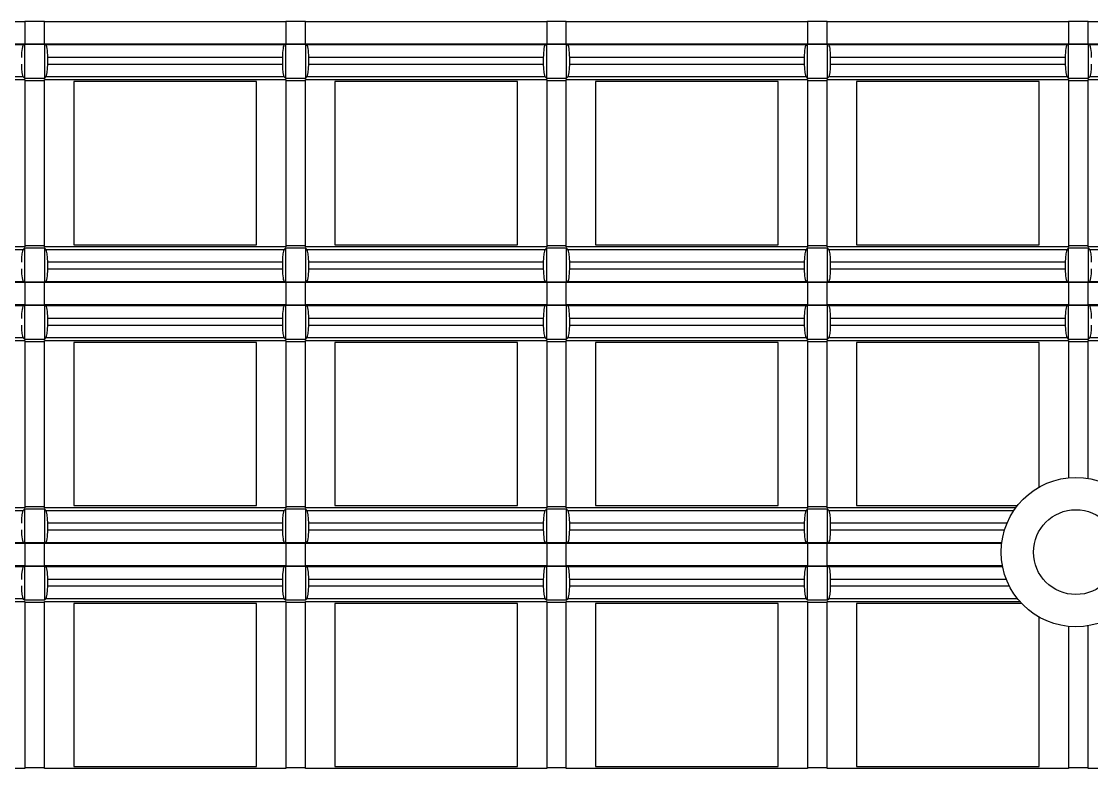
# Model space of a CAD drawing. Header units: inches. Extents: x 0 to 653, y 0 to 346.
# Drawn here: x 19.72 to 36.13, y 280.1 to 291.55 of the extents above; entities that cross this region are included whole.
import ezdxf

# ---------------------------------------------------------------- set-up
doc = ezdxf.new("R2010")
doc.units = ezdxf.units.IN
doc.header["$LTSCALE"] = 35.925693
doc.header["$MEASUREMENT"] = 0
doc.layers.get('0').update_dxf_attribs({"linetype": 'CONTINUOUS'})
doc.layers.add('2', color=7, linetype='CONTINUOUS')
doc.layers.add('71', color=7, linetype='CONTINUOUS')

msp = doc.modelspace()

# ---------------------------------------------------------------- linework, layer by layer
at = {"color": 3, "linetype": 'Continuous'}
msp.add_circle((35.885, 283.418), 0.65, dxfattribs=at)
at = {"layer": '2', "color": 132, "linetype": 'Continuous', "true_color": 0x00cccc}
for p, q in [((16.073, 291.554), (19.773, 291.554)), ((19.773, 291.554), (19.773, 291.207)), ((20.073, 291.551), (19.773, 291.551)), ((20.073, 291.207), (20.073, 291.554)), ((20.073, 291.554), (23.773, 291.554)), ((23.773, 291.554), (23.773, 291.207)), ((24.073, 291.551), (23.773, 291.551)), ((24.073, 291.207), (24.073, 291.554)), ((24.073, 291.554), (27.773, 291.554)), ((27.773, 291.554), (27.773, 291.207)), ((28.073, 291.551), (27.773, 291.551)), ((28.073, 291.207), (28.073, 291.554)), ((28.073, 291.554), (31.773, 291.554)), ((31.773, 291.554), (31.773, 291.207)), ((32.073, 291.551), (31.773, 291.551)), ((32.073, 291.207), (32.073, 291.554)), ((32.073, 291.554), (35.773, 291.554)), ((35.773, 291.554), (35.773, 291.207)), ((36.073, 291.551), (35.773, 291.551)), ((36.073, 291.207), (36.073, 291.554)), ((36.073, 291.554), (39.773, 291.554)), ((19.773, 291.207), (16.073, 291.207)), ((16.092, 291.199), (19.755, 291.199)), ((19.773, 291.203), (19.755, 291.199)), ((19.773, 291.21), (20.073, 291.21)), ((19.773, 290.679), (19.773, 291.203)), ((19.773, 291.203), (20.073, 291.203)), ((23.773, 291.207), (20.073, 291.207)), ((20.073, 291.203), (20.073, 290.679)), ((20.092, 291.199), (20.073, 291.203)), ((20.092, 291.199), (23.755, 291.199)), ((23.773, 291.203), (23.755, 291.199)), ((23.773, 291.21), (24.073, 291.21)), ((23.773, 290.679), (23.773, 291.203)), ((23.773, 291.203), (24.073, 291.203)), ((27.773, 291.207), (24.073, 291.207)), ((24.073, 291.203), (24.073, 290.679)), ((24.091, 291.199), (24.073, 291.203)), ((24.091, 291.199), (27.755, 291.199)), ((27.773, 291.203), (27.755, 291.199)), ((27.773, 291.21), (28.073, 291.21)), ((27.773, 290.679), (27.773, 291.203)), ((27.773, 291.203), (28.073, 291.203)), ((31.773, 291.207), (28.073, 291.207)), ((28.073, 291.203), (28.073, 290.679)), ((28.091, 291.199), (28.073, 291.203)), ((28.091, 291.199), (31.754, 291.199)), ((31.773, 291.203), (31.754, 291.199)), ((31.773, 291.21), (32.073, 291.21)), ((31.773, 290.679), (31.773, 291.203)), ((31.773, 291.203), (32.073, 291.203)), ((35.773, 291.207), (32.073, 291.207)), ((32.073, 291.203), (32.073, 290.679)), ((32.091, 291.199), (32.073, 291.203)), ((32.091, 291.199), (35.754, 291.199)), ((35.773, 291.203), (35.754, 291.199)), ((35.773, 291.21), (36.073, 291.21)), ((35.773, 290.679), (35.773, 291.203)), ((35.773, 291.203), (36.073, 291.203)), ((39.773, 291.207), (36.073, 291.207)), ((36.073, 291.203), (36.073, 290.679)), ((36.091, 291.199), (36.073, 291.203)), ((36.091, 291.199), (39.754, 291.199)), ((20.126, 290.9), (20.126, 291)), ((23.721, 291), (20.126, 291)), ((20.126, 290.9), (23.721, 290.9)), ((23.721, 291), (23.721, 290.9)), ((24.125, 290.9), (24.125, 291)), ((27.721, 291), (24.125, 291)), ((24.125, 290.9), (27.721, 290.9)), ((27.721, 291), (27.721, 290.9)), ((28.125, 290.9), (28.125, 291)), ((31.72, 291), (28.125, 291)), ((28.125, 290.9), (31.72, 290.9)), ((31.72, 291), (31.72, 290.9)), ((32.125, 290.9), (32.125, 291)), ((35.72, 291), (32.125, 291)), ((32.125, 290.9), (35.72, 290.9)), ((35.72, 291), (35.72, 290.9)), ((19.75, 290.703), (16.096, 290.703)), ((19.75, 290.703), (19.773, 290.679)), ((20.073, 290.679), (20.096, 290.703)), ((23.75, 290.703), (20.096, 290.703)), ((23.75, 290.703), (23.773, 290.679)), ((24.073, 290.679), (24.096, 290.703)), ((27.75, 290.703), (24.096, 290.703)), ((27.75, 290.703), (27.773, 290.679)), ((28.073, 290.679), (28.096, 290.703)), ((31.75, 290.703), (28.096, 290.703)), ((31.75, 290.703), (31.773, 290.679)), ((32.073, 290.679), (32.096, 290.703)), ((35.75, 290.703), (32.096, 290.703)), ((35.75, 290.703), (35.773, 290.679)), ((36.073, 290.679), (36.096, 290.703)), ((39.749, 290.703), (36.096, 290.703)), ((16.073, 290.662), (19.773, 290.662)), ((20.073, 290.679), (19.773, 290.679)), ((19.773, 290.662), (19.773, 288.099)), ((20.073, 290.644), (19.773, 290.644)), ((20.073, 288.099), (20.073, 290.662)), ((20.073, 290.662), (23.773, 290.662)), ((20.523, 290.631), (20.523, 288.131)), ((23.323, 290.631), (20.523, 290.631)), ((23.323, 288.131), (23.323, 290.631)), ((24.073, 290.679), (23.773, 290.679)), ((23.773, 290.662), (23.773, 288.099)), ((24.073, 290.644), (23.773, 290.644)), ((24.073, 288.099), (24.073, 290.662)), ((24.073, 290.662), (27.773, 290.662)), ((24.523, 290.631), (24.523, 288.131)), ((27.323, 290.631), (24.523, 290.631)), ((27.323, 288.131), (27.323, 290.631)), ((28.073, 290.679), (27.773, 290.679)), ((27.773, 290.662), (27.773, 288.099)), ((28.073, 290.644), (27.773, 290.644)), ((28.073, 288.099), (28.073, 290.662)), ((28.073, 290.662), (31.773, 290.662)), ((28.523, 290.631), (28.523, 288.131)), ((31.323, 290.631), (28.523, 290.631)), ((31.323, 288.131), (31.323, 290.631)), ((32.073, 290.679), (31.773, 290.679)), ((31.773, 290.662), (31.773, 288.099)), ((32.073, 290.644), (31.773, 290.644)), ((32.073, 288.099), (32.073, 290.662)), ((32.073, 290.662), (35.773, 290.662)), ((32.523, 290.631), (32.523, 288.131)), ((35.323, 290.631), (32.523, 290.631)), ((35.323, 288.131), (35.323, 290.631)), ((36.073, 290.679), (35.773, 290.679)), ((35.773, 290.662), (35.773, 288.099)), ((36.073, 290.644), (35.773, 290.644)), ((36.073, 288.099), (36.073, 290.662)), ((36.073, 290.662), (39.773, 290.662)), ((19.773, 288.099), (16.073, 288.099)), ((19.773, 288.082), (19.75, 288.058)), ((19.773, 288.117), (20.073, 288.117)), ((19.773, 287.558), (19.773, 288.082)), ((19.773, 288.082), (20.073, 288.082)), ((23.773, 288.099), (20.073, 288.099)), ((20.073, 288.082), (20.073, 287.558)), ((20.096, 288.058), (20.073, 288.082)), ((20.523, 288.131), (23.323, 288.131)), ((23.773, 288.082), (23.75, 288.058)), ((23.773, 288.117), (24.073, 288.117)), ((23.773, 287.558), (23.773, 288.082)), ((23.773, 288.082), (24.073, 288.082)), ((27.773, 288.099), (24.073, 288.099)), ((24.073, 288.082), (24.073, 287.558)), ((24.096, 288.058), (24.073, 288.082)), ((24.523, 288.131), (27.323, 288.131)), ((27.773, 288.082), (27.75, 288.058)), ((27.773, 288.117), (28.073, 288.117)), ((27.773, 287.558), (27.773, 288.082)), ((27.773, 288.082), (28.073, 288.082)), ((31.773, 288.099), (28.073, 288.099)), ((28.073, 288.082), (28.073, 287.558)), ((28.096, 288.058), (28.073, 288.082)), ((28.523, 288.131), (31.323, 288.131)), ((31.773, 288.082), (31.75, 288.058)), ((31.773, 288.117), (32.073, 288.117)), ((31.773, 287.558), (31.773, 288.082)), ((31.773, 288.082), (32.073, 288.082)), ((35.773, 288.099), (32.073, 288.099)), ((32.073, 288.082), (32.073, 287.558)), ((32.096, 288.058), (32.073, 288.082)), ((32.523, 288.131), (35.323, 288.131)), ((35.773, 288.082), (35.75, 288.058)), ((35.773, 288.117), (36.073, 288.117)), ((35.773, 287.558), (35.773, 288.082)), ((35.773, 288.082), (36.073, 288.082)), ((39.773, 288.099), (36.073, 288.099)), ((36.073, 288.082), (36.073, 287.558)), ((36.096, 288.058), (36.073, 288.082)), ((16.096, 288.058), (19.75, 288.058)), ((20.096, 288.058), (23.75, 288.058)), ((24.096, 288.058), (27.75, 288.058)), ((28.096, 288.058), (31.75, 288.058)), ((32.096, 288.058), (35.75, 288.058)), ((36.096, 288.058), (39.749, 288.058)), ((20.126, 287.762), (20.126, 287.861)), ((23.721, 287.861), (20.126, 287.861)), ((20.126, 287.762), (23.721, 287.762)), ((23.721, 287.861), (23.721, 287.762)), ((24.125, 287.762), (24.125, 287.861)), ((27.721, 287.861), (24.125, 287.861)), ((24.125, 287.762), (27.721, 287.762)), ((27.721, 287.861), (27.721, 287.762)), ((28.125, 287.762), (28.125, 287.861)), ((31.72, 287.861), (28.125, 287.861)), ((28.125, 287.762), (31.72, 287.762)), ((31.72, 287.861), (31.72, 287.762)), ((32.125, 287.762), (32.125, 287.861)), ((35.72, 287.861), (32.125, 287.861)), ((32.125, 287.762), (35.72, 287.762)), ((35.72, 287.861), (35.72, 287.762)), ((16.073, 287.555), (19.773, 287.555)), ((19.755, 287.562), (16.092, 287.562)), ((19.755, 287.562), (19.773, 287.558)), ((20.073, 287.558), (19.773, 287.558)), ((19.773, 287.555), (19.773, 287.207)), ((20.073, 287.551), (19.773, 287.551)), ((20.073, 287.558), (20.092, 287.562)), ((20.073, 287.207), (20.073, 287.555)), ((20.073, 287.555), (23.773, 287.555)), ((23.755, 287.562), (20.092, 287.562)), ((23.755, 287.562), (23.773, 287.558)), ((24.073, 287.558), (23.773, 287.558)), ((23.773, 287.555), (23.773, 287.207)), ((24.073, 287.551), (23.773, 287.551)), ((24.073, 287.558), (24.091, 287.562)), ((24.073, 287.207), (24.073, 287.555)), ((24.073, 287.555), (27.773, 287.555)), ((27.755, 287.562), (24.091, 287.562)), ((27.755, 287.562), (27.773, 287.558)), ((28.073, 287.558), (27.773, 287.558)), ((27.773, 287.555), (27.773, 287.207)), ((28.073, 287.551), (27.773, 287.551)), ((28.073, 287.558), (28.091, 287.562)), ((28.073, 287.207), (28.073, 287.555)), ((28.073, 287.555), (31.773, 287.555)), ((31.754, 287.562), (28.091, 287.562)), ((31.754, 287.562), (31.773, 287.558)), ((32.073, 287.558), (31.773, 287.558)), ((31.773, 287.555), (31.773, 287.207)), ((32.073, 287.551), (31.773, 287.551)), ((32.073, 287.558), (32.091, 287.562)), ((32.073, 287.207), (32.073, 287.555)), ((32.073, 287.555), (35.773, 287.555)), ((35.754, 287.562), (32.091, 287.562)), ((35.754, 287.562), (35.773, 287.558)), ((36.073, 287.558), (35.773, 287.558)), ((35.773, 287.555), (35.773, 287.207)), ((36.073, 287.551), (35.773, 287.551)), ((36.073, 287.558), (36.091, 287.562)), ((36.073, 287.207), (36.073, 287.555)), ((36.073, 287.555), (39.773, 287.555)), ((39.754, 287.562), (36.091, 287.562)), ((19.773, 287.207), (16.073, 287.207)), ((16.092, 287.199), (19.755, 287.199)), ((19.773, 287.203), (19.755, 287.199)), ((19.773, 287.21), (20.073, 287.21)), ((19.773, 286.68), (19.773, 287.203)), ((19.773, 287.203), (20.073, 287.203)), ((23.773, 287.207), (20.073, 287.207)), ((20.073, 287.203), (20.073, 286.68)), ((20.092, 287.199), (20.073, 287.203)), ((20.092, 287.199), (23.755, 287.199)), ((23.773, 287.203), (23.755, 287.199)), ((23.773, 287.21), (24.073, 287.21)), ((23.773, 286.68), (23.773, 287.203)), ((23.773, 287.203), (24.073, 287.203)), ((27.773, 287.207), (24.073, 287.207)), ((24.073, 287.203), (24.073, 286.68)), ((24.091, 287.199), (24.073, 287.203)), ((24.091, 287.199), (27.755, 287.199)), ((27.773, 287.203), (27.755, 287.199)), ((27.773, 287.21), (28.073, 287.21)), ((27.773, 286.68), (27.773, 287.203)), ((27.773, 287.203), (28.073, 287.203)), ((31.773, 287.207), (28.073, 287.207)), ((28.073, 287.203), (28.073, 286.68)), ((28.091, 287.199), (28.073, 287.203)), ((28.091, 287.199), (31.754, 287.199)), ((31.773, 287.203), (31.754, 287.199)), ((31.773, 287.21), (32.073, 287.21)), ((31.773, 286.68), (31.773, 287.203)), ((31.773, 287.203), (32.073, 287.203)), ((35.773, 287.207), (32.073, 287.207)), ((32.073, 287.203), (32.073, 286.68)), ((32.091, 287.199), (32.073, 287.203)), ((32.091, 287.199), (35.754, 287.199)), ((35.773, 287.203), (35.754, 287.199)), ((35.773, 287.21), (36.073, 287.21)), ((35.773, 286.68), (35.773, 287.203)), ((35.773, 287.203), (36.073, 287.203)), ((39.773, 287.207), (36.073, 287.207)), ((36.073, 287.203), (36.073, 286.68)), ((36.091, 287.199), (36.073, 287.203)), ((36.091, 287.199), (39.754, 287.199)), ((20.126, 286.9), (20.126, 287)), ((23.721, 287), (20.126, 287)), ((23.721, 287), (23.721, 286.9)), ((24.125, 286.9), (24.125, 287)), ((27.721, 287), (24.125, 287)), ((27.721, 287), (27.721, 286.9)), ((28.125, 286.9), (28.125, 287)), ((31.72, 287), (28.125, 287)), ((31.72, 287), (31.72, 286.9)), ((32.125, 286.9), (32.125, 287)), ((35.72, 287), (32.125, 287)), ((35.72, 287), (35.72, 286.9)), ((20.126, 286.9), (23.721, 286.9)), ((24.125, 286.9), (27.721, 286.9)), ((28.125, 286.9), (31.72, 286.9)), ((32.125, 286.9), (35.72, 286.9)), ((16.073, 286.662), (19.773, 286.662)), ((19.75, 286.703), (16.096, 286.703)), ((19.75, 286.703), (19.773, 286.68)), ((20.073, 286.68), (19.773, 286.68)), ((19.773, 286.662), (19.773, 284.099)), ((20.073, 286.644), (19.773, 286.644)), ((20.073, 286.68), (20.096, 286.703)), ((20.073, 284.099), (20.073, 286.662)), ((20.073, 286.662), (23.773, 286.662)), ((23.75, 286.703), (20.096, 286.703)), ((20.523, 286.631), (20.523, 284.131)), ((23.323, 286.631), (20.523, 286.631)), ((23.323, 284.131), (23.323, 286.631)), ((23.75, 286.703), (23.773, 286.68)), ((24.073, 286.68), (23.773, 286.68)), ((23.773, 286.662), (23.773, 284.099)), ((24.073, 286.644), (23.773, 286.644)), ((24.073, 286.68), (24.096, 286.703)), ((24.073, 284.099), (24.073, 286.662)), ((24.073, 286.662), (27.773, 286.662)), ((27.75, 286.703), (24.096, 286.703)), ((24.523, 286.631), (24.523, 284.131)), ((27.323, 286.631), (24.523, 286.631)), ((27.323, 284.131), (27.323, 286.631)), ((27.75, 286.703), (27.773, 286.68)), ((28.073, 286.68), (27.773, 286.68)), ((27.773, 286.662), (27.773, 284.099)), ((28.073, 286.644), (27.773, 286.644)), ((28.073, 286.68), (28.096, 286.703)), ((28.073, 284.099), (28.073, 286.662)), ((28.073, 286.662), (31.773, 286.662)), ((31.75, 286.703), (28.096, 286.703)), ((28.523, 286.631), (28.523, 284.131)), ((31.323, 286.631), (28.523, 286.631)), ((31.323, 284.131), (31.323, 286.631)), ((31.75, 286.703), (31.773, 286.68)), ((32.073, 286.68), (31.773, 286.68)), ((31.773, 286.662), (31.773, 284.099)), ((32.073, 286.644), (31.773, 286.644)), ((32.073, 286.68), (32.096, 286.703)), ((32.073, 284.099), (32.073, 286.662)), ((32.073, 286.662), (35.773, 286.662)), ((35.75, 286.703), (32.096, 286.703)), ((32.523, 286.631), (32.523, 284.131)), ((35.323, 286.631), (32.523, 286.631)), ((35.323, 284.416), (35.323, 286.631)), ((35.75, 286.703), (35.773, 286.68)), ((36.073, 286.68), (35.773, 286.68)), ((35.773, 286.662), (35.773, 284.558)), ((36.073, 286.644), (35.773, 286.644)), ((36.073, 286.68), (36.096, 286.703)), ((36.073, 284.548), (36.073, 286.662)), ((36.073, 286.662), (39.773, 286.662)), ((39.749, 286.703), (36.096, 286.703)), ((20.523, 284.131), (23.323, 284.131)), ((24.523, 284.131), (27.323, 284.131)), ((28.523, 284.131), (31.323, 284.131)), ((32.523, 284.131), (34.988, 284.131)), ((19.773, 284.099), (16.073, 284.099)), ((16.096, 284.058), (19.75, 284.058)), ((19.773, 284.082), (19.75, 284.058)), ((19.773, 284.117), (20.073, 284.117)), ((19.773, 283.558), (19.773, 284.082)), ((19.773, 284.082), (20.073, 284.082)), ((23.773, 284.099), (20.073, 284.099)), ((20.073, 284.082), (20.073, 283.558)), ((20.096, 284.058), (20.073, 284.082)), ((20.096, 284.058), (23.75, 284.058)), ((23.773, 284.082), (23.75, 284.058)), ((23.773, 284.117), (24.073, 284.117)), ((23.773, 283.558), (23.773, 284.082)), ((23.773, 284.082), (24.073, 284.082)), ((27.773, 284.099), (24.073, 284.099)), ((24.073, 284.082), (24.073, 283.558)), ((24.096, 284.058), (24.073, 284.082)), ((24.096, 284.058), (27.75, 284.058)), ((27.773, 284.082), (27.75, 284.058)), ((27.773, 284.117), (28.073, 284.117)), ((27.773, 283.558), (27.773, 284.082)), ((27.773, 284.082), (28.073, 284.082)), ((31.773, 284.099), (28.073, 284.099)), ((28.073, 284.082), (28.073, 283.558)), ((28.096, 284.058), (28.073, 284.082)), ((28.096, 284.058), (31.75, 284.058)), ((31.773, 284.082), (31.75, 284.058)), ((31.773, 284.117), (32.073, 284.117)), ((31.773, 283.558), (31.773, 284.082)), ((31.773, 284.082), (32.073, 284.082)), ((34.964, 284.099), (32.073, 284.099)), ((32.073, 284.082), (32.073, 283.558)), ((32.096, 284.058), (32.073, 284.082)), ((32.096, 284.058), (34.935, 284.058)), ((20.126, 283.762), (20.126, 283.861)), ((23.721, 283.861), (20.126, 283.861)), ((23.721, 283.861), (23.721, 283.762)), ((24.125, 283.762), (24.125, 283.861)), ((27.721, 283.861), (24.125, 283.861)), ((27.721, 283.861), (27.721, 283.762)), ((28.125, 283.762), (28.125, 283.861)), ((31.72, 283.861), (28.125, 283.861)), ((31.72, 283.861), (31.72, 283.762)), ((32.125, 283.762), (32.125, 283.861)), ((34.829, 283.861), (32.125, 283.861)), ((20.126, 283.762), (23.721, 283.762)), ((24.125, 283.762), (27.721, 283.762)), ((28.125, 283.762), (31.72, 283.762)), ((32.125, 283.762), (34.792, 283.762)), ((16.073, 283.555), (19.773, 283.555)), ((19.755, 283.562), (16.092, 283.562)), ((19.755, 283.562), (19.773, 283.558)), ((20.073, 283.558), (19.773, 283.558)), ((19.773, 283.555), (19.773, 283.207)), ((20.073, 283.551), (19.773, 283.551)), ((20.073, 283.558), (20.092, 283.562)), ((20.073, 283.207), (20.073, 283.555)), ((20.073, 283.555), (23.773, 283.555)), ((23.755, 283.562), (20.092, 283.562)), ((23.755, 283.562), (23.773, 283.558)), ((24.073, 283.558), (23.773, 283.558)), ((23.773, 283.555), (23.773, 283.207)), ((24.073, 283.551), (23.773, 283.551)), ((24.073, 283.558), (24.091, 283.562)), ((24.073, 283.207), (24.073, 283.555)), ((24.073, 283.555), (27.773, 283.555)), ((27.755, 283.562), (24.091, 283.562)), ((27.755, 283.562), (27.773, 283.558)), ((28.073, 283.558), (27.773, 283.558)), ((27.773, 283.555), (27.773, 283.207)), ((28.073, 283.551), (27.773, 283.551)), ((28.073, 283.558), (28.091, 283.562)), ((28.073, 283.207), (28.073, 283.555)), ((28.073, 283.555), (31.773, 283.555)), ((31.754, 283.562), (28.091, 283.562)), ((31.754, 283.562), (31.773, 283.558)), ((32.073, 283.558), (31.773, 283.558)), ((31.773, 283.555), (31.773, 283.207)), ((32.073, 283.551), (31.773, 283.551)), ((32.073, 283.558), (32.091, 283.562)), ((32.073, 283.207), (32.073, 283.555)), ((32.073, 283.555), (34.748, 283.555)), ((34.749, 283.562), (32.091, 283.562)), ((19.773, 283.207), (16.073, 283.207)), ((16.092, 283.2), (19.755, 283.2)), ((19.773, 283.203), (19.755, 283.2)), ((19.773, 283.21), (20.073, 283.21)), ((19.773, 282.68), (19.773, 283.203)), ((19.773, 283.203), (20.073, 283.203)), ((23.773, 283.207), (20.073, 283.207)), ((20.073, 283.203), (20.073, 282.68)), ((20.092, 283.2), (20.073, 283.203)), ((20.092, 283.2), (23.755, 283.2)), ((23.773, 283.203), (23.755, 283.2)), ((23.773, 283.21), (24.073, 283.21)), ((23.773, 282.68), (23.773, 283.203)), ((23.773, 283.203), (24.073, 283.203)), ((27.773, 283.207), (24.073, 283.207)), ((24.073, 283.203), (24.073, 282.68)), ((24.091, 283.2), (24.073, 283.203)), ((24.091, 283.2), (27.755, 283.2)), ((27.773, 283.203), (27.755, 283.2)), ((27.773, 283.21), (28.073, 283.21)), ((27.773, 282.68), (27.773, 283.203)), ((27.773, 283.203), (28.073, 283.203)), ((31.773, 283.207), (28.073, 283.207)), ((28.073, 283.203), (28.073, 282.68)), ((28.091, 283.2), (28.073, 283.203)), ((28.091, 283.2), (31.754, 283.2)), ((31.773, 283.203), (31.754, 283.2)), ((31.773, 283.21), (32.073, 283.21)), ((31.773, 282.68), (31.773, 283.203)), ((31.773, 283.203), (32.073, 283.203)), ((34.759, 283.207), (32.073, 283.207)), ((32.073, 283.203), (32.073, 282.68)), ((32.091, 283.2), (32.073, 283.203)), ((32.091, 283.2), (34.761, 283.2)), ((20.126, 282.9), (20.126, 283)), ((23.721, 283), (20.126, 283)), ((23.721, 283), (23.721, 282.9)), ((24.125, 282.9), (24.125, 283)), ((27.721, 283), (24.125, 283)), ((27.721, 283), (27.721, 282.9)), ((28.125, 282.9), (28.125, 283)), ((31.72, 283), (28.125, 283)), ((31.72, 283), (31.72, 282.9)), ((32.125, 282.9), (32.125, 283)), ((34.819, 283), (32.125, 283)), ((20.126, 282.9), (23.721, 282.9)), ((24.125, 282.9), (27.721, 282.9)), ((28.125, 282.9), (31.72, 282.9)), ((32.125, 282.9), (34.864, 282.9)), ((16.073, 282.662), (19.773, 282.662)), ((19.75, 282.703), (16.096, 282.703)), ((19.75, 282.703), (19.773, 282.68)), ((20.073, 282.68), (19.773, 282.68)), ((19.773, 282.662), (19.773, 280.099)), ((20.073, 282.68), (20.096, 282.703)), ((20.073, 280.099), (20.073, 282.662)), ((20.073, 282.662), (23.773, 282.662)), ((23.75, 282.703), (20.096, 282.703)), ((23.75, 282.703), (23.773, 282.68)), ((24.073, 282.68), (23.773, 282.68)), ((23.773, 282.662), (23.773, 280.099)), ((24.073, 282.68), (24.096, 282.703)), ((24.073, 280.099), (24.073, 282.662)), ((24.073, 282.662), (27.773, 282.662)), ((27.75, 282.703), (24.096, 282.703)), ((27.75, 282.703), (27.773, 282.68)), ((28.073, 282.68), (27.773, 282.68)), ((27.773, 282.662), (27.773, 280.099)), ((28.073, 282.68), (28.096, 282.703)), ((28.073, 280.099), (28.073, 282.662)), ((28.073, 282.662), (31.773, 282.662)), ((31.75, 282.703), (28.096, 282.703)), ((31.75, 282.703), (31.773, 282.68)), ((32.073, 282.68), (31.773, 282.68)), ((31.773, 282.662), (31.773, 280.099)), ((32.073, 282.68), (32.096, 282.703)), ((32.073, 280.099), (32.073, 282.662)), ((32.073, 282.662), (35.025, 282.662)), ((34.991, 282.703), (32.096, 282.703)), ((20.073, 282.644), (19.773, 282.644)), ((20.523, 282.631), (20.523, 280.131)), ((23.323, 282.631), (20.523, 282.631)), ((23.323, 280.131), (23.323, 282.631)), ((24.073, 282.644), (23.773, 282.644)), ((24.523, 282.631), (24.523, 280.131)), ((27.323, 282.631), (24.523, 282.631)), ((27.323, 280.131), (27.323, 282.631)), ((28.073, 282.644), (27.773, 282.644)), ((28.523, 282.631), (28.523, 280.131)), ((31.323, 282.631), (28.523, 282.631)), ((31.323, 280.131), (31.323, 282.631)), ((32.073, 282.644), (31.773, 282.644)), ((32.523, 282.631), (32.523, 280.131)), ((35.054, 282.631), (32.523, 282.631)), ((35.323, 280.131), (35.323, 282.421)), ((35.773, 282.279), (35.773, 280.099)), ((36.073, 280.099), (36.073, 282.289)), ((19.773, 280.099), (16.073, 280.099)), ((19.773, 280.117), (20.073, 280.117)), ((23.773, 280.099), (20.073, 280.099)), ((20.523, 280.131), (23.323, 280.131)), ((23.773, 280.117), (24.073, 280.117)), ((27.773, 280.099), (24.073, 280.099)), ((24.523, 280.131), (27.323, 280.131)), ((27.773, 280.117), (28.073, 280.117)), ((31.773, 280.099), (28.073, 280.099)), ((28.523, 280.131), (31.323, 280.131)), ((31.773, 280.117), (32.073, 280.117)), ((35.773, 280.099), (32.073, 280.099)), ((32.523, 280.131), (35.323, 280.131)), ((35.773, 280.117), (36.073, 280.117)), ((39.773, 280.099), (36.073, 280.099))]:
    msp.add_line(p, q, dxfattribs=at)
for centre, start_param, end_param in [((19.756, 291), 0.034907, 1.570796), ((20.09, 291), -1.570796, -0.034907), ((23.756, 291), 0.034907, 1.570796), ((24.09, 291), -1.570796, -0.034907), ((27.756, 291), 0.034907, 1.570796), ((28.09, 291), -1.570796, -0.034907), ((31.756, 291), 0.034907, 1.570796), ((32.09, 291), -1.570796, -0.034907), ((35.756, 291), 0.034907, 1.570796), ((36.09, 291), -1.570796, -0.034907), ((19.756, 290.9), -4.712389, -3.316126), ((20.09, 290.9), -2.96706, -1.570796), ((23.756, 290.9), 1.570796, 2.96706), ((24.09, 290.9), -2.96706, -1.570796), ((27.756, 290.9), -4.712389, -3.316126), ((28.09, 290.9), -2.96706, -1.570796), ((31.756, 290.9), -4.712389, -3.316126), ((32.09, 290.9), -2.96706, -1.570796), ((35.756, 290.9), 1.570796, 2.96706), ((36.09, 290.9), -2.96706, -1.570796), ((19.756, 287.861), 0.174533, 1.570796), ((20.09, 287.861), -1.570796, -0.174533), ((23.756, 287.861), 0.174533, 1.570796), ((24.09, 287.861), -1.570796, -0.174533), ((27.756, 287.861), 0.174533, 1.570796), ((28.09, 287.861), -1.570796, -0.174533), ((31.756, 287.861), 0.174533, 1.570796), ((32.09, 287.861), -1.570796, -0.174533), ((35.756, 287.861), 0.174533, 1.570796), ((36.09, 287.861), -1.570796, -0.174533), ((19.756, 287.762), -4.712389, -3.176499), ((20.09, 287.762), -3.106686, -1.570796), ((23.756, 287.762), 1.570796, 3.106686), ((24.09, 287.762), -3.106686, -1.570796), ((27.756, 287.762), 1.570796, 3.106686), ((28.09, 287.762), -3.106686, -1.570796), ((31.756, 287.762), 1.570796, 3.106686), ((32.09, 287.762), -3.106686, -1.570796), ((35.756, 287.762), -4.712389, -3.176499), ((36.09, 287.762), -3.106686, -1.570796), ((19.756, 287), 0.034907, 1.570796), ((20.09, 287), -1.570796, -0.034907), ((23.756, 287), 0.034907, 1.570796), ((24.09, 287), -1.570796, -0.034907), ((27.756, 287), 0.034907, 1.570796), ((28.09, 287), -1.570796, -0.034907), ((31.756, 287), 0.034907, 1.570796), ((32.09, 287), -1.570796, -0.034907), ((35.756, 287), 0.034907, 1.570796), ((36.09, 287), -1.570796, -0.034907), ((19.756, 286.9), -4.712389, -3.316126), ((20.09, 286.9), -2.96706, -1.570796), ((23.756, 286.9), -4.712389, -3.316126), ((24.09, 286.9), -2.96706, -1.570796), ((27.756, 286.9), 1.570796, 2.96706), ((28.09, 286.9), -2.96706, -1.570796), ((31.756, 286.9), -4.712389, -3.316126), ((32.09, 286.9), -2.96706, -1.570796), ((35.756, 286.9), 1.570796, 2.96706), ((36.09, 286.9), -2.96706, -1.570796), ((19.756, 283.861), 0.174533, 1.570796), ((20.09, 283.861), -1.570796, -0.174533), ((23.756, 283.861), 0.174533, 1.570796), ((24.09, 283.861), -1.570796, -0.174533), ((27.756, 283.861), 0.174533, 1.570796), ((28.09, 283.861), -1.570796, -0.174533), ((31.756, 283.861), 0.174533, 1.570796), ((32.09, 283.861), -1.570796, -0.174533), ((19.756, 283.762), 1.570796, 3.106686), ((20.09, 283.762), -3.106686, -1.570796), ((23.756, 283.762), -4.712389, -3.176499), ((24.09, 283.762), -3.106686, -1.570796), ((27.756, 283.762), -4.712389, -3.176499), ((28.09, 283.762), -3.106686, -1.570796), ((31.756, 283.762), -4.712389, -3.176499), ((32.09, 283.762), -3.106686, -1.570796), ((19.756, 283), 0.034907, 1.570796), ((20.09, 283), -1.570796, -0.034907), ((23.756, 283), 0.034907, 1.570796), ((24.09, 283), -1.570796, -0.034907), ((27.756, 283), 0.034907, 1.570796), ((28.09, 283), -1.570796, -0.034907), ((31.756, 283), 0.034907, 1.570796), ((32.09, 283), -1.570796, -0.034907), ((19.756, 282.9), -4.712389, -3.316126), ((20.09, 282.9), -2.96706, -1.570796), ((23.756, 282.9), -4.712389, -3.316126), ((24.09, 282.9), -2.96706, -1.570796), ((27.756, 282.9), 1.570796, 2.96706), ((28.09, 282.9), -2.96706, -1.570796), ((31.756, 282.9), 1.570796, 2.96706), ((32.09, 282.9), -2.96706, -1.570796)]:
    msp.add_ellipse(centre, major_axis=(0, 0.2), ratio=0.176327, start_param=start_param, end_param=end_param, dxfattribs=at)
at = {"layer": '71', "color": 3, "linetype": 'Continuous'}
msp.add_circle((35.885, 283.418), 1.145, dxfattribs=at)

doc.saveas('drawing.dxf')
